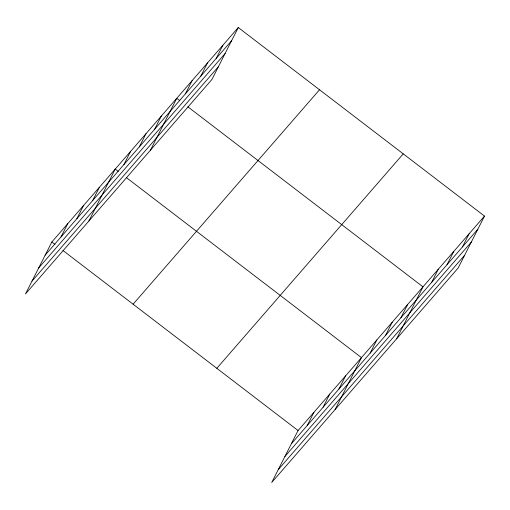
<?xml version="1.0" encoding="UTF-8"?>
<svg xmlns="http://www.w3.org/2000/svg" width="510" height="510" viewBox="0 0 510 510"><rect width="100%" height="100%" fill="white"/><g stroke="black" fill="none" stroke-linecap="round" stroke-linejoin="round"><path stroke-width="0.76" d="M238.272 27.534L51.848 241.989L25.5 293.919L211.924 79.471L238.272 27.534L484.5 216.081L458.152 268.011L271.728 482.466L298.076 430.529L484.5 216.081M60.996 236.959L67.696 223.756M76.844 218.733L83.538 205.53M92.686 200.5L99.386 187.304M88.887 221.008L115.234 169.071L118.307 171.43M123.917 164.583L130.611 151.381M139.294 146.886L145.994 133.69M154.677 129.196L161.37 115.993M150.405 150.24L176.753 98.302L179.826 100.661M185.436 93.814L192.13 80.612M200.812 76.117L207.513 62.921M216.195 58.427L222.889 45.224M307.224 425.506L313.924 412.303M323.072 407.273L329.772 394.071M338.92 389.047L345.614 375.844M335.115 409.549L361.462 357.618L126.314 177.556M370.145 353.124L376.839 339.921M385.522 335.433L392.222 322.231M400.905 317.743L407.598 304.54M396.633 338.78L422.981 286.849L187.833 106.788M431.664 282.355L438.358 269.152M447.04 264.664L453.741 251.462M462.423 246.974L469.117 233.771M45.154 255.185L231.572 40.736M38.664 267.973L225.088 53.518M31.983 281.137L218.407 66.689M133.104 304.209L319.528 89.754M216.82 368.309L403.244 153.861M291.382 443.732L477.8 229.277M284.892 456.514L471.317 242.059M278.211 469.684L464.635 255.23M51.848 241.989L54.927 244.341M62.928 250.474L298.076 430.529"/></g></svg>
